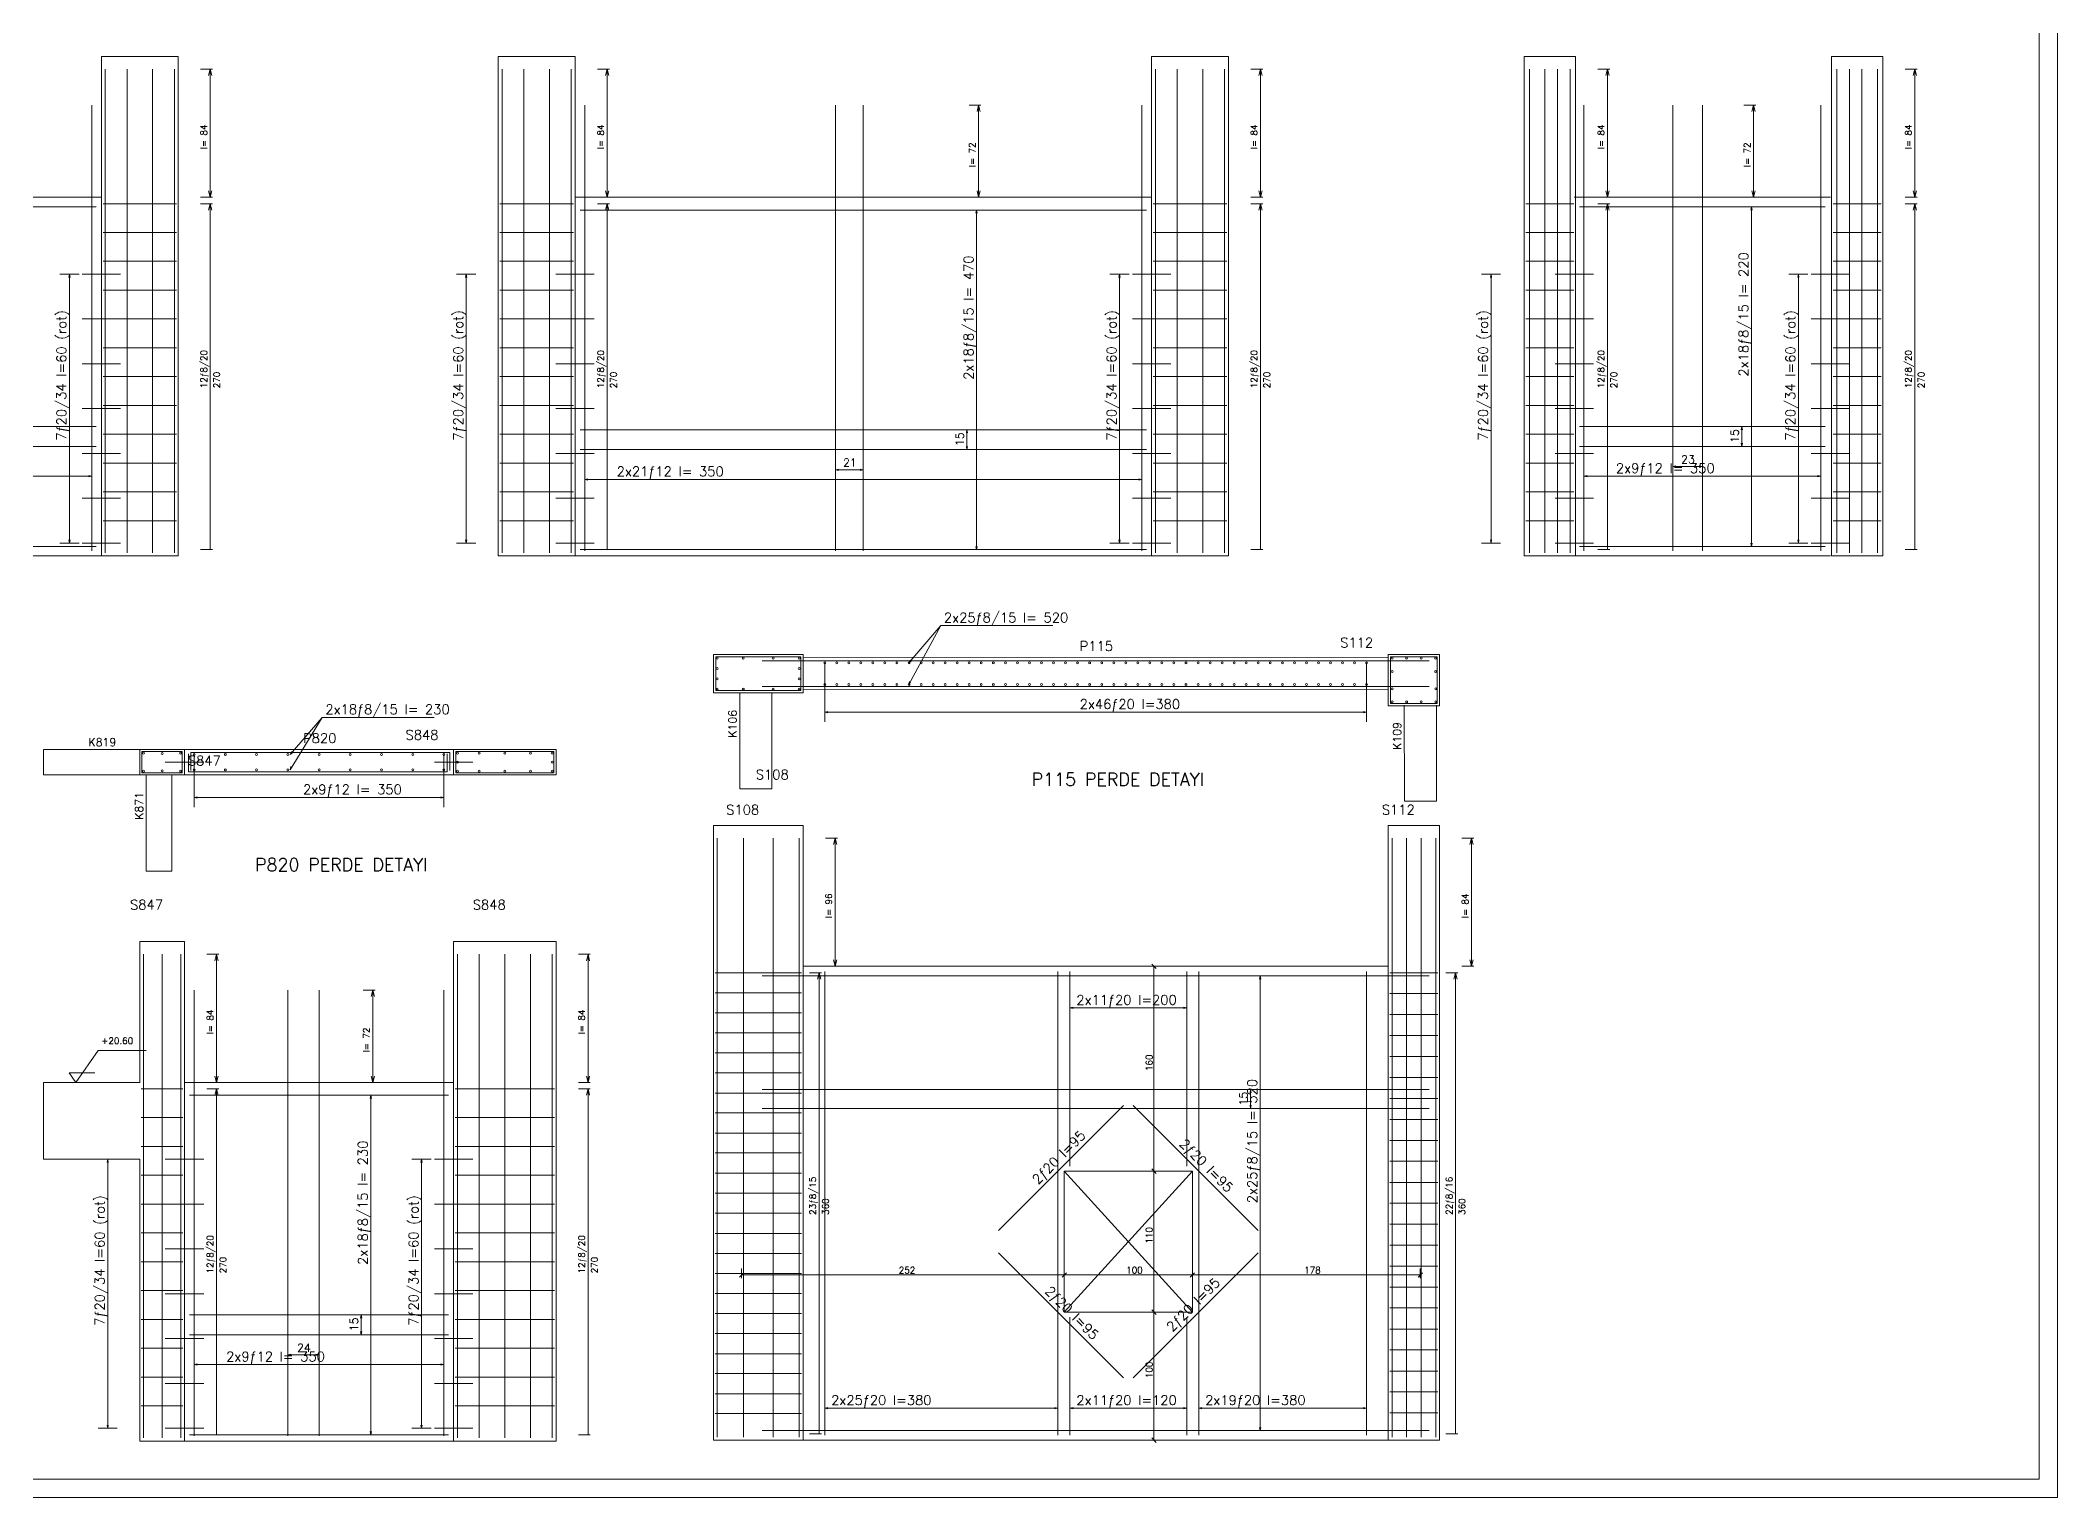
# Model space of a CAD drawing. Header units: inches. Extents: x -0.78 to 0.31, y 1.71 to 2.55.
# Drawn here: x -0.32 to 0.311, y 1.713 to 2.169 of the extents above; entities that cross this region are included whole.
import ezdxf

# ---------------------------------------------------------------- set-up
doc = ezdxf.new("R2010")
doc.units = ezdxf.units.IN
doc.header["$MEASUREMENT"] = 0
doc.linetypes.add('HIDDEN', pattern=[0.006, 0.002, -0.002, 0.002])
for name, color, linetype, lineweight in [('DONATI', 84, 'Continuous', 0), ('OLCU', 1, 'Continuous', 0), ('PENC2', 1, 'Continuous', 0), ('PENC3', 5, 'Continuous', 0), ('PENC4', 84, 'Continuous', 0), ('PENH2', 1, 'HIDDEN', 0)]:
    doc.layers.add(name, color=color, linetype=linetype, lineweight=lineweight)
doc.styles.add('RomanSTA', font='RomanSTA.ttf')

msp = doc.modelspace()

# ---------------------------------------------------------------- linework, layer by layer
at = {"layer": 'DONATI', "linetype": 'Continuous'}
for p, q in [((-0.29934, 2.15955), (-0.29934, 2.00855)), ((-0.29254, 2.15955), (-0.29254, 2.00855)), ((-0.28454, 2.15955), (-0.28454, 2.00855)), ((-0.27774, 2.15955), (-0.27774, 2.00855)), ((-0.17538, 2.15955), (-0.17538, 2.00855)), ((-0.16858, 2.15955), (-0.16858, 2.00855)), ((-0.16058, 2.15955), (-0.16058, 2.00855)), ((-0.15378, 2.15955), (-0.15378, 2.00855)), ((0.0287, 2.15955), (0.0287, 2.00855)), ((0.0355, 2.15955), (0.0355, 2.00855)), ((0.0435, 2.15955), (0.0435, 2.00855)), ((0.0503, 2.15955), (0.0503, 2.00855)), ((0.1455, 2.15955), (0.1455, 2.00855)), ((0.1503, 2.15955), (0.1503, 2.00855)), ((0.1543, 2.15955), (0.1543, 2.00855)), ((0.1583, 2.15955), (0.1583, 2.00855)), ((0.2415, 2.15955), (0.2415, 2.00855)), ((0.2455, 2.15955), (0.2455, 2.00855)), ((0.24937, 2.15955), (0.24937, 2.00855)), ((0.2543, 2.15955), (0.2543, 2.00855)), ((-0.30354, 2.14835), (-0.30354, 2.00915)), ((-0.14958, 2.14835), (-0.14958, 2.00915)), ((-0.07125, 2.14835), (-0.07125, 2.00915)), ((-0.06254, 2.14835), (-0.06254, 2.00915)), ((0.0245, 2.14835), (0.0245, 2.00915)), ((0.16254, 2.14835), (0.16254, 2.00915)), ((0.19029, 2.14835), (0.19029, 2.00915)), ((0.19954, 2.14835), (0.19954, 2.00915)), ((0.23654, 2.14835), (0.23654, 2.00915)), ((-0.30004, 2.11755), (-0.27704, 2.11755)), ((-0.17608, 2.11755), (-0.15308, 2.11755)), ((0.028, 2.11755), (0.051, 2.11755)), ((0.1444, 2.11755), (0.1594, 2.11755)), ((0.2404, 2.11755), (0.2554, 2.11755)), ((-0.47902, 2.11655), (-0.30214, 2.11655)), ((-0.15098, 2.11555), (0.0259, 2.11555)), ((0.16114, 2.11655), (0.23794, 2.11655)), ((-0.30004, 2.10855), (-0.27704, 2.10855)), ((-0.17608, 2.10855), (-0.15308, 2.10855)), ((0.028, 2.10855), (0.051, 2.10855)), ((0.1444, 2.10855), (0.1594, 2.10855)), ((0.2404, 2.10855), (0.2554, 2.10855)), ((-0.30004, 2.09955), (-0.27704, 2.09955)), ((-0.17608, 2.09955), (-0.15308, 2.09955)), ((0.028, 2.09955), (0.051, 2.09955)), ((0.1444, 2.09955), (0.1594, 2.09955)), ((0.2404, 2.09955), (0.2554, 2.09955)), ((-0.30654, 2.09555), (-0.29454, 2.09555)), ((-0.15858, 2.09555), (-0.14658, 2.09555)), ((0.0215, 2.09555), (0.0335, 2.09555)), ((0.15354, 2.09555), (0.16554, 2.09555)), ((0.23354, 2.09555), (0.24554, 2.09555)), ((-0.30004, 2.09055), (-0.27704, 2.09055)), ((-0.17608, 2.09055), (-0.15308, 2.09055)), ((0.028, 2.09055), (0.051, 2.09055)), ((0.1444, 2.09055), (0.1594, 2.09055)), ((0.2404, 2.09055), (0.2554, 2.09055)), ((-0.30654, 2.08155), (-0.29454, 2.08155)), ((-0.30004, 2.08155), (-0.27704, 2.08155)), ((-0.17608, 2.08155), (-0.15308, 2.08155)), ((-0.15858, 2.08155), (-0.14658, 2.08155)), ((0.0215, 2.08155), (0.0335, 2.08155)), ((0.028, 2.08155), (0.051, 2.08155)), ((0.1444, 2.08155), (0.1594, 2.08155)), ((0.15354, 2.08155), (0.16554, 2.08155)), ((0.23354, 2.08155), (0.24554, 2.08155)), ((0.2404, 2.08155), (0.2554, 2.08155)), ((-0.30654, 2.06755), (-0.29454, 2.06755)), ((-0.30004, 2.07255), (-0.27704, 2.07255)), ((-0.17608, 2.07255), (-0.15308, 2.07255)), ((-0.15858, 2.06755), (-0.14658, 2.06755)), ((0.0215, 2.06755), (0.0335, 2.06755)), ((0.028, 2.07255), (0.051, 2.07255)), ((0.1444, 2.07255), (0.1594, 2.07255)), ((0.15354, 2.06755), (0.16554, 2.06755)), ((0.23354, 2.06755), (0.24554, 2.06755)), ((0.2404, 2.07255), (0.2554, 2.07255)), ((-0.30004, 2.06355), (-0.27704, 2.06355)), ((-0.17608, 2.06355), (-0.15308, 2.06355)), ((0.028, 2.06355), (0.051, 2.06355)), ((0.1444, 2.06355), (0.1594, 2.06355)), ((0.2404, 2.06355), (0.2554, 2.06355)), ((-0.30004, 2.05455), (-0.27704, 2.05455)), ((-0.17608, 2.05455), (-0.15308, 2.05455)), ((0.028, 2.05455), (0.051, 2.05455)), ((0.1444, 2.05455), (0.1594, 2.05455)), ((0.2404, 2.05455), (0.2554, 2.05455)), ((-0.30654, 2.05355), (-0.29454, 2.05355)), ((-0.15858, 2.05355), (-0.14658, 2.05355)), ((0.0215, 2.05355), (0.0335, 2.05355)), ((0.15354, 2.05355), (0.16554, 2.05355)), ((0.23354, 2.05355), (0.24554, 2.05355)), ((-0.47902, 2.04795), (-0.30214, 2.04795)), ((-0.47902, 2.04175), (-0.30214, 2.04175)), ((-0.30004, 2.04555), (-0.27704, 2.04555)), ((-0.17608, 2.04555), (-0.15308, 2.04555)), ((-0.15098, 2.04695), (0.0259, 2.04695)), ((0.028, 2.04555), (0.051, 2.04555)), ((0.1444, 2.04555), (0.1594, 2.04555)), ((0.16114, 2.04795), (0.23794, 2.04795)), ((0.16114, 2.04175), (0.23794, 2.04175)), ((0.2404, 2.04555), (0.2554, 2.04555)), ((-0.30654, 2.03955), (-0.29454, 2.03955)), ((-0.30004, 2.03655), (-0.27704, 2.03655)), ((-0.17608, 2.03655), (-0.15308, 2.03655)), ((-0.15858, 2.03955), (-0.14658, 2.03955)), ((-0.15098, 2.04075), (0.0259, 2.04075)), ((0.0215, 2.03955), (0.0335, 2.03955)), ((0.028, 2.03655), (0.051, 2.03655)), ((0.1444, 2.03655), (0.1594, 2.03655)), ((0.15354, 2.03955), (0.16554, 2.03955)), ((0.23354, 2.03955), (0.24554, 2.03955)), ((0.2404, 2.03655), (0.2554, 2.03655)), ((-0.30654, 2.02555), (-0.29454, 2.02555)), ((-0.30004, 2.02755), (-0.27704, 2.02755)), ((-0.17608, 2.02755), (-0.15308, 2.02755)), ((-0.15858, 2.02555), (-0.14658, 2.02555)), ((0.0215, 2.02555), (0.0335, 2.02555)), ((0.028, 2.02755), (0.051, 2.02755)), ((0.1444, 2.02755), (0.1594, 2.02755)), ((0.15354, 2.02555), (0.16554, 2.02555)), ((0.23354, 2.02555), (0.24554, 2.02555)), ((0.2404, 2.02755), (0.2554, 2.02755)), ((-0.30004, 2.01855), (-0.27704, 2.01855)), ((-0.17608, 2.01855), (-0.15308, 2.01855)), ((0.028, 2.01855), (0.051, 2.01855)), ((0.1444, 2.01855), (0.1594, 2.01855)), ((0.2404, 2.01855), (0.2554, 2.01855)), ((-0.47902, 2.01055), (-0.30214, 2.01055)), ((-0.30654, 2.01155), (-0.29454, 2.01155)), ((-0.15858, 2.01155), (-0.14658, 2.01155)), ((0.0215, 2.01155), (0.0335, 2.01155)), ((0.15354, 2.01155), (0.16554, 2.01155)), ((0.16114, 2.01055), (0.23794, 2.01055)), ((0.23354, 2.01155), (0.24554, 2.01155)), ((-0.15098, 2.00955), (0.0259, 2.00955)), ((-0.10865, 1.96549), (-0.10866, 1.97609)), ((-0.10865, 1.96549), (-0.10866, 1.97609)), ((-0.10866, 1.97609), (-0.08207, 1.97609)), ((-0.09416, 1.97479), (0.11424, 1.97479)), ((-0.08206, 1.96549), (-0.08207, 1.97609)), ((0.10216, 1.96149), (0.10214, 1.97609)), ((0.10216, 1.96149), (0.10214, 1.97609)), ((0.10214, 1.97609), (0.11673, 1.97609)), ((0.11674, 1.96149), (0.11673, 1.97609)), ((-0.09416, 1.96679), (0.11424, 1.96679)), ((-0.10865, 1.96549), (-0.08206, 1.96549)), ((0.10216, 1.96149), (0.11674, 1.96149)), ((-0.28787, 1.94645), (-0.28787, 1.93985)), ((-0.28787, 1.94645), (-0.27529, 1.94645)), ((-0.28787, 1.94645), (-0.27529, 1.94645)), ((-0.28058, 1.94315), (-0.26858, 1.94315)), ((-0.27529, 1.94645), (-0.27529, 1.93985)), ((-0.27338, 1.94015), (-0.27338, 1.94575)), ((-0.27258, 1.94615), (-0.19174, 1.94615)), ((-0.27258, 1.94615), (-0.27258, 1.94055)), ((-0.19654, 1.94315), (-0.18454, 1.94315)), ((-0.19254, 1.94015), (-0.19254, 1.94575)), ((-0.19174, 1.94615), (-0.19174, 1.94055)), ((-0.18983, 1.94645), (-0.18983, 1.93985)), ((-0.18983, 1.94645), (-0.15925, 1.94645)), ((-0.18983, 1.94645), (-0.15925, 1.94645)), ((-0.15925, 1.94645), (-0.15925, 1.93985)), ((-0.28787, 1.93985), (-0.27529, 1.93985)), ((-0.27338, 1.94015), (-0.19254, 1.94015)), ((-0.18983, 1.93985), (-0.15925, 1.93985)), ((-0.10815, 1.91942), (-0.10815, 1.73242)), ((-0.10002, 1.91942), (-0.10002, 1.73242)), ((-0.09069, 1.91942), (-0.09069, 1.73242)), ((-0.08256, 1.91942), (-0.08256, 1.73242)), ((0.10265, 1.91942), (0.10265, 1.73242)), ((0.10718, 1.91942), (0.10718, 1.73242)), ((0.11171, 1.91942), (0.11171, 1.73242)), ((0.11625, 1.91942), (0.11625, 1.73242)), ((-0.28738, 1.88315), (-0.28738, 1.73215)), ((-0.28158, 1.88315), (-0.28158, 1.73215)), ((-0.27578, 1.88315), (-0.27578, 1.73215)), ((-0.18934, 1.88315), (-0.18934, 1.73215)), ((-0.18254, 1.88315), (-0.18254, 1.73215)), ((-0.17454, 1.88315), (-0.17454, 1.73215)), ((-0.16654, 1.88315), (-0.16654, 1.73215)), ((-0.15974, 1.88315), (-0.15974, 1.73215)), ((-0.27158, 1.87195), (-0.27158, 1.73275)), ((-0.24232, 1.87195), (-0.24232, 1.73275)), ((-0.23256, 1.87195), (-0.23256, 1.73275)), ((-0.19354, 1.87195), (-0.19354, 1.73275)), ((-0.10886, 1.87742), (-0.08185, 1.87742)), ((-0.09416, 1.87642), (0.11424, 1.87642)), ((-0.0746, 1.87782), (-0.0746, 1.73302)), ((-0.00176, 1.87782), (-0.00176, 1.73302)), ((0.002, 1.87782), (0.002, 1.81702)), ((0.03848, 1.87782), (0.03848, 1.81702)), ((0.04224, 1.87782), (0.04224, 1.73302)), ((0.09468, 1.87782), (0.09468, 1.73302)), ((0.10194, 1.87742), (0.11695, 1.87742)), ((-0.10886, 1.87112), (-0.08185, 1.87112)), ((0.10194, 1.87092), (0.11695, 1.87092)), ((-0.10886, 1.86492), (-0.08185, 1.86492)), ((0.10194, 1.86432), (0.11695, 1.86432)), ((-0.10886, 1.85862), (-0.08185, 1.85862)), ((0.10194, 1.85782), (0.11695, 1.85782)), ((-0.10886, 1.85242), (-0.08185, 1.85242)), ((0.10194, 1.85122), (0.11695, 1.85122)), ((-0.28808, 1.84115), (-0.27508, 1.84115)), ((-0.19004, 1.84115), (-0.15904, 1.84115)), ((-0.10886, 1.84612), (-0.08185, 1.84612)), ((-0.09416, 1.84092), (0.11424, 1.84092)), ((0.10194, 1.84472), (0.11695, 1.84472)), ((-0.27298, 1.83915), (-0.19214, 1.83915)), ((-0.10886, 1.83982), (-0.08185, 1.83982)), ((-0.09416, 1.83502), (0.11424, 1.83502)), ((-0.02027, 1.79692), (0.01876, 1.83592)), ((0.02173, 1.83592), (0.06076, 1.79692)), ((0.10194, 1.83812), (0.11695, 1.83812)), ((-0.28808, 1.83215), (-0.27508, 1.83215)), ((-0.19004, 1.83215), (-0.15904, 1.83215)), ((-0.10886, 1.83362), (-0.08185, 1.83362)), ((0.10194, 1.83162), (0.11695, 1.83162)), ((-0.28808, 1.82315), (-0.27508, 1.82315)), ((-0.19004, 1.82315), (-0.15904, 1.82315)), ((-0.10886, 1.82732), (-0.08185, 1.82732)), ((-0.10886, 1.82112), (-0.08185, 1.82112)), ((0.10194, 1.82502), (0.11695, 1.82502)), ((-0.28058, 1.81915), (-0.26858, 1.81915)), ((-0.19654, 1.81915), (-0.18454, 1.81915)), ((-0.10886, 1.81482), (-0.08185, 1.81482)), ((0.10194, 1.81852), (0.11695, 1.81852)), ((-0.28808, 1.81415), (-0.27508, 1.81415)), ((-0.19004, 1.81415), (-0.15904, 1.81415)), ((-0.10886, 1.80852), (-0.08185, 1.80852)), ((0.10194, 1.81192), (0.11695, 1.81192)), ((-0.28808, 1.80515), (-0.27508, 1.80515)), ((-0.28058, 1.80515), (-0.26858, 1.80515)), ((-0.19654, 1.80515), (-0.18454, 1.80515)), ((-0.19004, 1.80515), (-0.15904, 1.80515)), ((-0.10886, 1.80232), (-0.08185, 1.80232)), ((0.10194, 1.80542), (0.11695, 1.80542)), ((-0.28808, 1.79615), (-0.27508, 1.79615)), ((-0.19004, 1.79615), (-0.15904, 1.79615)), ((-0.10886, 1.79602), (-0.08185, 1.79602)), ((0.10194, 1.79892), (0.11695, 1.79892)), ((-0.28058, 1.79115), (-0.26858, 1.79115)), ((-0.19654, 1.79115), (-0.18454, 1.79115)), ((-0.10886, 1.78972), (-0.08185, 1.78972)), ((-0.02027, 1.78992), (0.01876, 1.75092)), ((0.02173, 1.75092), (0.06076, 1.78992)), ((0.10194, 1.79232), (0.11695, 1.79232)), ((-0.28808, 1.78715), (-0.27508, 1.78715)), ((-0.19004, 1.78715), (-0.15904, 1.78715)), ((-0.10886, 1.78352), (-0.08185, 1.78352)), ((0.10194, 1.78582), (0.11695, 1.78582)), ((-0.28808, 1.77815), (-0.27508, 1.77815)), ((-0.28058, 1.77715), (-0.26858, 1.77715)), ((-0.19654, 1.77715), (-0.18454, 1.77715)), ((-0.19004, 1.77815), (-0.15904, 1.77815)), ((-0.10886, 1.77722), (-0.08185, 1.77722)), ((0.10194, 1.77922), (0.11695, 1.77922)), ((-0.10886, 1.77102), (-0.08185, 1.77102)), ((0.10194, 1.77272), (0.11695, 1.77272)), ((-0.28808, 1.76915), (-0.27508, 1.76915)), ((-0.27298, 1.77055), (-0.19214, 1.77055)), ((-0.19004, 1.76915), (-0.15904, 1.76915)), ((-0.10886, 1.76472), (-0.08185, 1.76472)), ((0.002, 1.73302), (0.002, 1.76982)), ((0.03848, 1.73302), (0.03848, 1.76982)), ((0.10194, 1.76612), (0.11695, 1.76612)), ((-0.28808, 1.76015), (-0.27508, 1.76015)), ((-0.28058, 1.76315), (-0.26858, 1.76315)), ((-0.27298, 1.76435), (-0.19214, 1.76435)), ((-0.19654, 1.76315), (-0.18454, 1.76315)), ((-0.19004, 1.76015), (-0.15904, 1.76015)), ((-0.10886, 1.75842), (-0.08185, 1.75842)), ((0.10194, 1.75962), (0.11695, 1.75962)), ((-0.10886, 1.75222), (-0.08185, 1.75222)), ((0.10194, 1.75302), (0.11695, 1.75302)), ((-0.28808, 1.75115), (-0.27508, 1.75115)), ((-0.28058, 1.74915), (-0.26858, 1.74915)), ((-0.19654, 1.74915), (-0.18454, 1.74915)), ((-0.19004, 1.75115), (-0.15904, 1.75115)), ((-0.10886, 1.74592), (-0.08185, 1.74592)), ((0.10194, 1.74652), (0.11695, 1.74652)), ((-0.28808, 1.74215), (-0.27508, 1.74215)), ((-0.19004, 1.74215), (-0.15904, 1.74215)), ((-0.10886, 1.73972), (-0.08185, 1.73972)), ((0.10194, 1.73992), (0.11695, 1.73992)), ((-0.28058, 1.73515), (-0.26858, 1.73515)), ((-0.27298, 1.73315), (-0.19214, 1.73315)), ((-0.19654, 1.73515), (-0.18454, 1.73515)), ((-0.09416, 1.73442), (0.11424, 1.73442))]:
    msp.add_line(p, q, dxfattribs=at)
at = {"layer": 'DONATI'}
for centre in [(-0.10816, 1.97559), (-0.10816, 1.97239), (-0.10003, 1.97559), (-0.09069, 1.97559), (-0.08256, 1.97559), (-0.08256, 1.97239), (-0.0746, 1.97419), (-0.07084, 1.97419), (-0.06707, 1.97419), (-0.06331, 1.97419), (-0.05955, 1.97419), (-0.05579, 1.97419), (-0.05203, 1.97419), (-0.04827, 1.97419), (-0.0445, 1.97419), (-0.04074, 1.97419), (-0.03698, 1.97419), (-0.03322, 1.97419), (-0.02946, 1.97419), (-0.02569, 1.97419), (-0.02193, 1.97419), (-0.01817, 1.97419), (-0.01441, 1.97419), (-0.01065, 1.97419), (-0.00689, 1.97419), (-0.00312, 1.97419), (0.00064, 1.97419), (0.0044, 1.97419), (0.00816, 1.97419), (0.01192, 1.97419), (0.01568, 1.97419), (0.01945, 1.97419), (0.02321, 1.97419), (0.02697, 1.97419), (0.03073, 1.97419), (0.03449, 1.97419), (0.03825, 1.97419), (0.04202, 1.97419), (0.04578, 1.97419), (0.04954, 1.97419), (0.0533, 1.97419), (0.05706, 1.97419), (0.06082, 1.97419), (0.06459, 1.97419), (0.06835, 1.97419), (0.07211, 1.97419), (0.07587, 1.97419), (0.07963, 1.97419), (0.08339, 1.97419), (0.08716, 1.97419), (0.09092, 1.97419), (0.09468, 1.97419), (0.10264, 1.97559), (0.10717, 1.97559), (0.1117, 1.97559), (0.11624, 1.97559), (-0.10816, 1.96919), (-0.10815, 1.96599), (-0.10002, 1.96599), (-0.09069, 1.96599), (-0.08256, 1.96919), (-0.08256, 1.96599), (-0.0746, 1.96739), (-0.07084, 1.96739), (-0.06707, 1.96739), (-0.06331, 1.96739), (-0.05955, 1.96739), (-0.05579, 1.96739), (-0.05203, 1.96739), (-0.04827, 1.96739), (-0.0445, 1.96739), (-0.04074, 1.96739), (-0.03698, 1.96739), (-0.03322, 1.96739), (-0.02946, 1.96739), (-0.02569, 1.96739), (-0.02193, 1.96739), (-0.01817, 1.96739), (-0.01441, 1.96739), (-0.01065, 1.96739), (-0.00689, 1.96739), (-0.00312, 1.96739), (0.00064, 1.96739), (0.0044, 1.96739), (0.00816, 1.96739), (0.01192, 1.96739), (0.01568, 1.96739), (0.01945, 1.96739), (0.02321, 1.96739), (0.02697, 1.96739), (0.03073, 1.96739), (0.03449, 1.96739), (0.03825, 1.96739), (0.04202, 1.96739), (0.04578, 1.96739), (0.04954, 1.96739), (0.0533, 1.96739), (0.05706, 1.96739), (0.06082, 1.96739), (0.06459, 1.96739), (0.06835, 1.96739), (0.07211, 1.96739), (0.07587, 1.96739), (0.07963, 1.96739), (0.08339, 1.96739), (0.08716, 1.96739), (0.09092, 1.96739), (0.09468, 1.96739), (0.10264, 1.97149), (0.10265, 1.96609), (0.11624, 1.97149), (0.11625, 1.96609), (0.10265, 1.96199), (0.10718, 1.96199), (0.11171, 1.96199), (0.11625, 1.96199), (-0.28738, 1.94595), (-0.28158, 1.94585), (-0.27578, 1.94595), (-0.27158, 1.94555), (-0.27158, 1.94075), (-0.26183, 1.94555), (-0.26183, 1.94075), (-0.25207, 1.94555), (-0.25207, 1.94075), (-0.24232, 1.94555), (-0.24232, 1.94075), (-0.23256, 1.94555), (-0.23256, 1.94075), (-0.22281, 1.94555), (-0.22281, 1.94075), (-0.21305, 1.94555), (-0.21305, 1.94075), (-0.2033, 1.94555), (-0.2033, 1.94075), (-0.19354, 1.94555), (-0.19354, 1.94075), (-0.18934, 1.94595), (-0.18934, 1.94315), (-0.18254, 1.94595), (-0.17454, 1.94595), (-0.16654, 1.94595), (-0.15974, 1.94595), (-0.15974, 1.94315), (-0.28738, 1.94035), (-0.28158, 1.94045), (-0.27578, 1.94035), (-0.18934, 1.94035), (-0.18254, 1.94035), (-0.17454, 1.94035), (-0.16654, 1.94035), (-0.15974, 1.94035)]:
    msp.add_circle(centre, 0.0003, dxfattribs=at)
at = {"layer": 'OLCU', "linetype": 'Continuous'}
for p, q in [((-0.26954, 2.15955), (-0.26584, 2.15955)), ((-0.26654, 2.15955), (-0.26704, 2.15755)), ((-0.26654, 2.11955), (-0.26654, 2.15955)), ((-0.26654, 2.15955), (-0.26604, 2.15755)), ((-0.14558, 2.15955), (-0.14188, 2.15955)), ((-0.14258, 2.15955), (-0.14308, 2.15755)), ((-0.14258, 2.11955), (-0.14258, 2.15955)), ((-0.14258, 2.15955), (-0.14208, 2.15755)), ((0.0585, 2.15955), (0.0622, 2.15955)), ((0.0615, 2.15955), (0.061, 2.15755)), ((0.0615, 2.11955), (0.0615, 2.15955)), ((0.0615, 2.15955), (0.062, 2.15755)), ((0.1669, 2.15955), (0.1706, 2.15955)), ((0.1699, 2.15955), (0.1694, 2.15755)), ((0.1699, 2.11955), (0.1699, 2.15955)), ((0.1699, 2.15955), (0.1704, 2.15755)), ((0.2629, 2.15955), (0.2666, 2.15955)), ((0.2659, 2.15955), (0.2654, 2.15755)), ((0.2659, 2.11955), (0.2659, 2.15955)), ((0.2659, 2.15955), (0.2664, 2.15755)), ((-0.02953, 2.14835), (-0.02583, 2.14835)), ((-0.02653, 2.14835), (-0.02703, 2.14635)), ((-0.02653, 2.11955), (-0.02653, 2.14835)), ((-0.02653, 2.14835), (-0.02603, 2.14635)), ((0.21254, 2.14835), (0.21624, 2.14835)), ((0.21554, 2.14835), (0.21504, 2.14635)), ((0.21554, 2.11955), (0.21554, 2.14835)), ((0.21554, 2.14835), (0.21604, 2.14635)), ((-0.26954, 2.11955), (-0.26584, 2.11955)), ((-0.26954, 2.11755), (-0.26584, 2.11755)), ((-0.26654, 2.11955), (-0.26704, 2.12155)), ((-0.26654, 2.11755), (-0.26704, 2.11555)), ((-0.26654, 2.11955), (-0.26604, 2.12155)), ((-0.26654, 2.11755), (-0.26654, 2.00955)), ((-0.26654, 2.11755), (-0.26604, 2.11555)), ((-0.14558, 2.11955), (-0.14188, 2.11955)), ((-0.14558, 2.11755), (-0.14188, 2.11755)), ((-0.14258, 2.11955), (-0.14308, 2.12155)), ((-0.14258, 2.11755), (-0.14308, 2.11555)), ((-0.14258, 2.11955), (-0.14208, 2.12155)), ((-0.14258, 2.11755), (-0.14258, 2.00955)), ((-0.14258, 2.11755), (-0.14208, 2.11555)), ((-0.02653, 2.11955), (-0.02703, 2.12155)), ((-0.02653, 2.11955), (-0.02603, 2.12155)), ((0.0585, 2.11955), (0.0622, 2.11955)), ((0.0585, 2.11755), (0.0622, 2.11755)), ((0.0615, 2.11955), (0.061, 2.12155)), ((0.0615, 2.11755), (0.061, 2.11555)), ((0.0615, 2.11955), (0.062, 2.12155)), ((0.0615, 2.11755), (0.0615, 2.00955)), ((0.0615, 2.11755), (0.062, 2.11555)), ((0.1669, 2.11955), (0.1706, 2.11955)), ((0.1669, 2.11755), (0.1706, 2.11755)), ((0.1699, 2.11955), (0.1694, 2.12155)), ((0.1699, 2.11755), (0.1694, 2.11555)), ((0.1699, 2.11955), (0.1704, 2.12155)), ((0.1699, 2.11755), (0.1699, 2.00955)), ((0.1699, 2.11755), (0.1704, 2.11555)), ((0.21554, 2.11955), (0.21504, 2.12155)), ((0.21554, 2.11955), (0.21604, 2.12155)), ((0.2629, 2.11955), (0.2666, 2.11955)), ((0.2629, 2.11755), (0.2666, 2.11755)), ((0.2659, 2.11955), (0.2654, 2.12155)), ((0.2659, 2.11755), (0.2654, 2.11555)), ((0.2659, 2.11955), (0.2664, 2.12155)), ((0.2659, 2.11755), (0.2659, 2.00955)), ((0.2659, 2.11755), (0.2664, 2.11555)), ((-0.02717, 2.11555), (-0.02736, 2.11455)), ((-0.02717, 2.11555), (-0.02697, 2.11455)), ((-0.02717, 2.00955), (-0.02717, 2.11555)), ((0.2149, 2.11655), (0.2147, 2.11555)), ((0.2149, 2.11655), (0.21509, 2.11555)), ((0.2149, 2.01055), (0.2149, 2.11655)), ((-0.31354, 2.09555), (-0.30754, 2.09555)), ((-0.31054, 2.09555), (-0.31074, 2.09455)), ((-0.31054, 2.09555), (-0.31035, 2.09455)), ((-0.31054, 2.09555), (-0.31054, 2.01155)), ((-0.18958, 2.09555), (-0.18358, 2.09555)), ((-0.18658, 2.09555), (-0.18678, 2.09455)), ((-0.18658, 2.09555), (-0.18639, 2.09455)), ((-0.18658, 2.09555), (-0.18658, 2.01155)), ((0.0145, 2.09555), (0.0205, 2.09555)), ((0.0175, 2.09555), (0.0173, 2.09455)), ((0.0175, 2.09555), (0.01769, 2.09455)), ((0.0175, 2.09555), (0.0175, 2.01155)), ((0.13054, 2.09555), (0.13654, 2.09555)), ((0.13354, 2.09555), (0.13334, 2.09455)), ((0.13354, 2.09555), (0.13373, 2.09455)), ((0.13354, 2.09555), (0.13354, 2.01155)), ((0.22654, 2.09555), (0.23254, 2.09555)), ((0.22954, 2.09555), (0.22934, 2.09455)), ((0.22954, 2.09555), (0.22973, 2.09455)), ((0.22954, 2.09555), (0.22954, 2.01155)), ((-0.03017, 2.04695), (-0.03036, 2.04595)), ((-0.03017, 2.04075), (-0.03036, 2.04175)), ((-0.03017, 2.04695), (-0.02997, 2.04595)), ((-0.03017, 2.04695), (-0.03017, 2.04075)), ((-0.03017, 2.04075), (-0.02997, 2.04175)), ((0.2119, 2.04795), (0.2117, 2.04695)), ((0.2119, 2.04175), (0.2117, 2.04275)), ((0.2119, 2.04795), (0.21209, 2.04695)), ((0.2119, 2.04795), (0.2119, 2.04175)), ((0.2119, 2.04175), (0.21209, 2.04275)), ((0.19029, 2.03545), (0.19127, 2.03565)), ((0.19029, 2.03545), (0.19127, 2.03525)), ((0.19029, 2.03545), (0.19954, 2.03545)), ((0.19954, 2.03545), (0.19856, 2.03565)), ((0.19954, 2.03545), (0.19856, 2.03525)), ((-0.47762, 2.03245), (-0.30354, 2.03245)), ((-0.30354, 2.03245), (-0.30452, 2.03265)), ((-0.30354, 2.03245), (-0.30452, 2.03225)), ((-0.14958, 2.03145), (-0.1486, 2.03165)), ((-0.14958, 2.03145), (-0.1486, 2.03125)), ((-0.14958, 2.03145), (0.0245, 2.03145)), ((-0.07125, 2.03445), (-0.07026, 2.03465)), ((-0.07125, 2.03445), (-0.07026, 2.03425)), ((-0.07125, 2.03445), (-0.06254, 2.03445)), ((-0.06254, 2.03445), (-0.06352, 2.03465)), ((-0.06254, 2.03445), (-0.06352, 2.03425)), ((0.0245, 2.03145), (0.02352, 2.03165)), ((0.0245, 2.03145), (0.02352, 2.03125)), ((0.16254, 2.03245), (0.16352, 2.03265)), ((0.16254, 2.03245), (0.16352, 2.03225)), ((0.16254, 2.03245), (0.23654, 2.03245)), ((0.23654, 2.03245), (0.23556, 2.03265)), ((0.23654, 2.03245), (0.23556, 2.03225)), ((-0.31354, 2.01155), (-0.30754, 2.01155)), ((-0.31054, 2.01155), (-0.31074, 2.01255)), ((-0.31054, 2.01155), (-0.31035, 2.01255)), ((-0.18958, 2.01155), (-0.18358, 2.01155)), ((-0.18658, 2.01155), (-0.18678, 2.01255)), ((-0.18658, 2.01155), (-0.18639, 2.01255)), ((-0.02717, 2.00955), (-0.02736, 2.01055)), ((-0.02717, 2.00955), (-0.02697, 2.01055)), ((0.0145, 2.01155), (0.0205, 2.01155)), ((0.0175, 2.01155), (0.0173, 2.01255)), ((0.0175, 2.01155), (0.01769, 2.01255)), ((0.13054, 2.01155), (0.13654, 2.01155)), ((0.13354, 2.01155), (0.13334, 2.01255)), ((0.13354, 2.01155), (0.13373, 2.01255)), ((0.2149, 2.01055), (0.2147, 2.01155)), ((0.2149, 2.01055), (0.21509, 2.01155)), ((0.22654, 2.01155), (0.23254, 2.01155)), ((0.22954, 2.01155), (0.22934, 2.01255)), ((0.22954, 2.01155), (0.22973, 2.01255)), ((-0.26954, 2.00955), (-0.26584, 2.00955)), ((-0.14558, 2.00955), (-0.14188, 2.00955)), ((0.0585, 2.00955), (0.0622, 2.00955)), ((0.1669, 2.00955), (0.1706, 2.00955)), ((0.2629, 2.00955), (0.2666, 2.00955)), ((-0.04836, 1.97419), (-0.03836, 1.98579)), ((-0.04836, 1.96739), (-0.03836, 1.98579)), ((-0.03836, 1.98579), (-0.00336, 1.98579)), ((-0.0746, 1.97419), (-0.0746, 1.95579)), ((0.09468, 1.97419), (0.09468, 1.95579)), ((-0.24158, 1.94555), (-0.23158, 1.95715)), ((-0.24158, 1.94075), (-0.23158, 1.95715)), ((-0.23158, 1.95715), (-0.19658, 1.95715)), ((-0.0746, 1.95879), (0.09468, 1.95879)), ((-0.27158, 1.94555), (-0.27158, 1.92915)), ((-0.24158, 1.94555), (-0.24103, 1.94645)), ((-0.24158, 1.94555), (-0.24075, 1.94615)), ((-0.24158, 1.94075), (-0.24137, 1.94175)), ((-0.24158, 1.94075), (-0.24101, 1.94165)), ((-0.19354, 1.94555), (-0.19354, 1.92915)), ((-0.27158, 1.93215), (-0.2706, 1.93235)), ((-0.27158, 1.93215), (-0.2706, 1.93195)), ((-0.27158, 1.93215), (-0.19354, 1.93215)), ((-0.19354, 1.93215), (-0.19452, 1.93235)), ((-0.19354, 1.93215), (-0.19452, 1.93195)), ((-0.07435, 1.91942), (-0.07065, 1.91942)), ((-0.07135, 1.91942), (-0.07185, 1.91742)), ((-0.07135, 1.87942), (-0.07135, 1.91942)), ((-0.07135, 1.91942), (-0.07085, 1.91742)), ((0.12445, 1.91942), (0.12815, 1.91942)), ((0.12745, 1.91942), (0.12695, 1.91742)), ((0.12745, 1.87942), (0.12745, 1.91942)), ((0.12745, 1.91942), (0.12795, 1.91742)), ((-0.26758, 1.88315), (-0.26388, 1.88315)), ((-0.26458, 1.88315), (-0.26508, 1.88115)), ((-0.26458, 1.84315), (-0.26458, 1.88315)), ((-0.26458, 1.88315), (-0.26408, 1.88115)), ((-0.15154, 1.88315), (-0.14784, 1.88315)), ((-0.14854, 1.88315), (-0.14904, 1.88115)), ((-0.14854, 1.84315), (-0.14854, 1.88315)), ((-0.14854, 1.88315), (-0.14804, 1.88115)), ((-0.07435, 1.87942), (-0.07065, 1.87942)), ((-0.07135, 1.87942), (-0.07185, 1.88142)), ((-0.07135, 1.87942), (-0.07085, 1.88142)), ((0.02924, 1.87942), (0.02624, 1.87942)), ((0.02895, 1.87872), (0.02753, 1.88012)), ((0.02824, 1.81542), (0.02824, 1.87942)), ((0.12445, 1.87942), (0.12815, 1.87942)), ((0.12745, 1.87942), (0.12695, 1.88142)), ((0.12745, 1.87942), (0.12795, 1.88142)), ((-0.21875, 1.87195), (-0.21505, 1.87195)), ((-0.21575, 1.87195), (-0.21625, 1.86995)), ((-0.21575, 1.84315), (-0.21575, 1.87195)), ((-0.21575, 1.87195), (-0.21525, 1.86995)), ((-0.07935, 1.87742), (-0.07565, 1.87742)), ((-0.07635, 1.87742), (-0.07685, 1.87542)), ((-0.07635, 1.87742), (-0.07635, 1.73342)), ((-0.07635, 1.87742), (-0.07585, 1.87542)), ((0.06144, 1.73442), (0.06144, 1.87642)), ((0.11945, 1.87742), (0.12315, 1.87742)), ((0.12245, 1.87742), (0.12195, 1.87542)), ((0.12245, 1.87742), (0.12245, 1.73342)), ((0.12245, 1.87742), (0.12295, 1.87542)), ((0.002, 1.86642), (0.03848, 1.86642)), ((-0.26758, 1.84315), (-0.26388, 1.84315)), ((-0.26758, 1.84115), (-0.26388, 1.84115)), ((-0.26458, 1.84315), (-0.26508, 1.84515)), ((-0.26458, 1.84115), (-0.26508, 1.83915)), ((-0.26458, 1.84315), (-0.26408, 1.84515)), ((-0.26458, 1.84115), (-0.26458, 1.73315)), ((-0.26458, 1.84115), (-0.26408, 1.83915)), ((-0.21575, 1.84315), (-0.21625, 1.84515)), ((-0.21575, 1.84315), (-0.21525, 1.84515)), ((-0.15154, 1.84315), (-0.14784, 1.84315)), ((-0.15154, 1.84115), (-0.14784, 1.84115)), ((-0.14854, 1.84315), (-0.14904, 1.84515)), ((-0.14854, 1.84115), (-0.14904, 1.83915)), ((-0.14854, 1.84315), (-0.14804, 1.84515)), ((-0.14854, 1.84115), (-0.14854, 1.73315)), ((-0.14854, 1.84115), (-0.14804, 1.83915)), ((0.05844, 1.84092), (0.05844, 1.83502)), ((-0.21639, 1.83915), (-0.21659, 1.83815)), ((-0.21639, 1.83915), (-0.2162, 1.83815)), ((-0.21639, 1.73315), (-0.21639, 1.83915)), ((-0.30158, 1.81915), (-0.29558, 1.81915)), ((-0.29858, 1.81915), (-0.29878, 1.81815)), ((-0.29858, 1.81915), (-0.29839, 1.81815)), ((-0.29858, 1.81915), (-0.29858, 1.73515)), ((-0.20354, 1.81915), (-0.19754, 1.81915)), ((-0.20054, 1.81915), (-0.20074, 1.81815)), ((-0.20054, 1.81915), (-0.20035, 1.81815)), ((-0.20054, 1.81915), (-0.20054, 1.73515)), ((0.02924, 1.81542), (0.02624, 1.81542)), ((0.02895, 1.81472), (0.02753, 1.81612)), ((0.02824, 1.77142), (0.02824, 1.81542)), ((-0.10126, 1.78232), (-0.09985, 1.78372)), ((-0.10056, 1.78202), (-0.10056, 1.78502)), ((-0.00046, 1.78232), (0.00095, 1.78372)), ((0.00024, 1.78202), (0.00024, 1.78502)), ((0.03954, 1.78232), (0.04095, 1.78372)), ((0.04024, 1.78202), (0.04024, 1.78502)), ((0.11074, 1.78232), (0.11215, 1.78372)), ((0.11144, 1.78202), (0.11144, 1.78502)), ((-0.10056, 1.78302), (0.00024, 1.78302)), ((0.00024, 1.78302), (0.04024, 1.78302)), ((0.04024, 1.78302), (0.11144, 1.78302)), ((0.02924, 1.77142), (0.02624, 1.77142)), ((0.02895, 1.77072), (0.02753, 1.77212)), ((0.02824, 1.73142), (0.02824, 1.77142)), ((-0.21939, 1.77055), (-0.21959, 1.76955)), ((-0.21939, 1.76435), (-0.21959, 1.76535)), ((-0.21939, 1.77055), (-0.2192, 1.76955)), ((-0.21939, 1.77055), (-0.21939, 1.76435)), ((-0.21939, 1.76435), (-0.2192, 1.76535)), ((-0.24232, 1.75805), (-0.24134, 1.75825)), ((-0.23256, 1.75805), (-0.23354, 1.75825)), ((-0.27158, 1.75505), (-0.2706, 1.75525)), ((-0.27158, 1.75505), (-0.2706, 1.75485)), ((-0.27158, 1.75505), (-0.19354, 1.75505)), ((-0.24232, 1.75805), (-0.24134, 1.75785)), ((-0.24232, 1.75805), (-0.23256, 1.75805)), ((-0.23256, 1.75805), (-0.23354, 1.75785)), ((-0.19354, 1.75505), (-0.19452, 1.75525)), ((-0.19354, 1.75505), (-0.19452, 1.75485)), ((-0.0746, 1.74142), (-0.00176, 1.74142)), ((0.002, 1.74142), (0.03848, 1.74142)), ((0.04224, 1.74142), (0.09468, 1.74142)), ((-0.30158, 1.73515), (-0.29558, 1.73515)), ((-0.29858, 1.73515), (-0.29878, 1.73615)), ((-0.29858, 1.73515), (-0.29839, 1.73615)), ((-0.26758, 1.73315), (-0.26388, 1.73315)), ((-0.21639, 1.73315), (-0.21659, 1.73415)), ((-0.21639, 1.73315), (-0.2162, 1.73415)), ((-0.20354, 1.73515), (-0.19754, 1.73515)), ((-0.20054, 1.73515), (-0.20074, 1.73615)), ((-0.20054, 1.73515), (-0.20035, 1.73615)), ((-0.15154, 1.73315), (-0.14784, 1.73315)), ((-0.07935, 1.73342), (-0.07565, 1.73342)), ((0.11945, 1.73342), (0.12315, 1.73342)), ((0.02924, 1.73142), (0.02624, 1.73142)), ((0.02895, 1.73072), (0.02753, 1.73212))]:
    msp.add_line(p, q, dxfattribs=at)
at = {"layer": 'PENC2', "linetype": 'Continuous'}
for p, q in [((-0.04836, 1.97419), (-0.0478, 1.97499)), ((-0.04836, 1.97419), (-0.04753, 1.97479)), ((-0.04836, 1.96739), (-0.04814, 1.96839)), ((-0.04836, 1.96739), (-0.04779, 1.96819)), ((-0.10113, 1.93479), (-0.10115, 1.96479)), ((-0.09113, 1.93479), (-0.09115, 1.96479)), ((0.10647, 1.93099), (0.10645, 1.96099)), ((0.11647, 1.93099), (0.11645, 1.96099)), ((-0.0746, 1.95879), (-0.07362, 1.95899)), ((-0.0746, 1.95879), (-0.07362, 1.95859)), ((0.09468, 1.95879), (0.0937, 1.95899)), ((0.09468, 1.95879), (0.0937, 1.95859)), ((-0.31858, 1.94715), (-0.28858, 1.94715)), ((-0.31858, 1.93915), (-0.28858, 1.93915)), ((-0.28654, 1.93915), (-0.28654, 1.90915)), ((-0.27854, 1.93915), (-0.27854, 1.90915)), ((0.06144, 1.87642), (0.06125, 1.87542)), ((0.06144, 1.87642), (0.06164, 1.87542)), ((0.002, 1.86642), (0.00298, 1.86662)), ((0.002, 1.86642), (0.00298, 1.86622)), ((0.03848, 1.86642), (0.0375, 1.86662)), ((0.03848, 1.86642), (0.0375, 1.86622)), ((-0.30158, 1.85315), (-0.30858, 1.84315)), ((-0.30158, 1.85315), (-0.28658, 1.85315)), ((-0.30258, 1.84615), (-0.31058, 1.84615)), ((-0.31058, 1.84615), (-0.30858, 1.84315)), ((0.05844, 1.84092), (0.05825, 1.83992)), ((0.05844, 1.84092), (0.05864, 1.83992)), ((0.05844, 1.83502), (0.05825, 1.83602)), ((0.05844, 1.83502), (0.05864, 1.83602)), ((0.00024, 1.81542), (0.04024, 1.77142)), ((0.00024, 1.77142), (0.04024, 1.81542)), ((-0.0746, 1.74142), (-0.07362, 1.74162)), ((-0.0746, 1.74142), (-0.07362, 1.74122)), ((-0.00176, 1.74142), (-0.00274, 1.74162)), ((-0.00176, 1.74142), (-0.00274, 1.74122)), ((0.002, 1.74142), (0.00298, 1.74162)), ((0.002, 1.74142), (0.00298, 1.74122)), ((0.03848, 1.74142), (0.0375, 1.74162)), ((0.03848, 1.74142), (0.0375, 1.74122)), ((0.04224, 1.74142), (0.04322, 1.74162)), ((0.04224, 1.74142), (0.04322, 1.74122)), ((0.09468, 1.74142), (0.0937, 1.74162)), ((0.09468, 1.74142), (0.0937, 1.74122)), ((0.06144, 1.73442), (0.06125, 1.73542)), ((0.06144, 1.73442), (0.06164, 1.73542))]:
    msp.add_line(p, q, dxfattribs=at)
at = {"layer": 'PENC3', "linetype": 'Continuous'}
for p, q in [((-0.30054, 2.16355), (-0.30054, 2.11955)), ((-0.27654, 2.16355), (-0.27654, 2.11955)), ((-0.17658, 2.16355), (-0.17658, 2.11955)), ((-0.15258, 2.16355), (-0.15258, 2.11955)), ((0.0275, 2.16355), (0.0275, 2.11955)), ((0.0515, 2.16355), (0.0515, 2.11955)), ((0.1439, 2.16355), (0.1439, 2.11955)), ((0.1599, 2.16355), (0.1599, 2.11955)), ((0.2399, 2.16355), (0.2399, 2.11955)), ((0.2559, 2.16355), (0.2559, 2.11955)), ((-0.48062, 2.11955), (-0.30054, 2.11955)), ((-0.30054, 2.11955), (-0.30054, 2.00755)), ((-0.27654, 2.11955), (-0.27654, 2.11955)), ((-0.27654, 2.11955), (-0.27654, 2.11955)), ((-0.27654, 2.11955), (-0.27654, 2.00755)), ((-0.17658, 2.11955), (-0.17658, 2.00755)), ((-0.15258, 2.11955), (-0.15258, 2.11955)), ((-0.15258, 2.11955), (-0.15258, 2.11955)), ((-0.15258, 2.11955), (-0.15258, 2.00755)), ((-0.15258, 2.11955), (0.0275, 2.11955)), ((0.0275, 2.11955), (0.0275, 2.00755)), ((0.0515, 2.11955), (0.0515, 2.11955)), ((0.0515, 2.11955), (0.0515, 2.11955)), ((0.0515, 2.11955), (0.0515, 2.00755)), ((0.1439, 2.11955), (0.1439, 2.00755)), ((0.15954, 2.11955), (0.23954, 2.11955)), ((0.1599, 2.11955), (0.1599, 2.11955)), ((0.1599, 2.11955), (0.1599, 2.11955)), ((0.1599, 2.11955), (0.1599, 2.00755)), ((0.2399, 2.11955), (0.2399, 2.00755)), ((0.2559, 2.11955), (0.2559, 2.11955)), ((0.2559, 2.11955), (0.2559, 2.11955)), ((0.2559, 2.11955), (0.2559, 2.00755)), ((-0.48062, 2.00755), (-0.30054, 2.00755)), ((-0.30054, 2.00755), (-0.27654, 2.00755)), ((-0.17658, 2.00755), (-0.15258, 2.00755)), ((-0.15258, 2.00755), (0.0275, 2.00755)), ((0.0275, 2.00755), (0.0515, 2.00755)), ((0.1439, 2.00755), (0.1599, 2.00755)), ((0.15954, 2.00755), (0.23954, 2.00755)), ((0.2399, 2.00755), (0.2559, 2.00755)), ((-0.10935, 1.96479), (-0.10936, 1.97679)), ((-0.10936, 1.97679), (-0.08136, 1.97679)), ((-0.08135, 1.96479), (-0.08136, 1.97679)), ((-0.08136, 1.97579), (0.10144, 1.97599)), ((0.10145, 1.96079), (0.10144, 1.97679)), ((0.10144, 1.97679), (0.11744, 1.97679)), ((0.11745, 1.96079), (0.11744, 1.97679)), ((-0.10935, 1.96479), (-0.08135, 1.96479)), ((-0.08135, 1.96579), (0.10145, 1.96599)), ((0.10145, 1.96079), (0.11745, 1.96079)), ((-0.28858, 1.94715), (-0.28858, 1.93915)), ((-0.28858, 1.94715), (-0.27458, 1.94715)), ((-0.27458, 1.94715), (-0.19054, 1.94715)), ((-0.27458, 1.94715), (-0.27458, 1.93915)), ((-0.19054, 1.94715), (-0.19054, 1.93915)), ((-0.19054, 1.94715), (-0.15854, 1.94715)), ((-0.15854, 1.94715), (-0.15854, 1.93915)), ((-0.28858, 1.93915), (-0.27458, 1.93915)), ((-0.27458, 1.93915), (-0.19054, 1.93915)), ((-0.19054, 1.93915), (-0.15854, 1.93915)), ((-0.10935, 1.92342), (-0.10935, 1.87942)), ((-0.08135, 1.92342), (-0.08135, 1.87942)), ((0.10145, 1.92342), (0.10145, 1.87942)), ((0.11745, 1.92342), (0.11745, 1.87942)), ((-0.28858, 1.88715), (-0.28858, 1.84315)), ((-0.27458, 1.88715), (-0.27458, 1.84315)), ((-0.19054, 1.88715), (-0.19054, 1.84315)), ((-0.15854, 1.88715), (-0.15854, 1.84315)), ((-0.10936, 1.87942), (-0.10936, 1.73142)), ((-0.08136, 1.87942), (0.10144, 1.87942)), ((-0.08135, 1.87942), (-0.08135, 1.87942)), ((-0.08135, 1.87942), (-0.08135, 1.87942)), ((-0.08135, 1.87942), (-0.08135, 1.73142)), ((0.10144, 1.87942), (0.10144, 1.73142)), ((0.11745, 1.87942), (0.11745, 1.87942)), ((0.11745, 1.87942), (0.11745, 1.87942)), ((0.11745, 1.87942), (0.11745, 1.73142)), ((-0.31858, 1.84315), (-0.28858, 1.84315)), ((-0.27458, 1.84315), (-0.27458, 1.84315)), ((-0.27458, 1.84315), (-0.27458, 1.84315)), ((-0.27458, 1.84315), (-0.27458, 1.73115)), ((-0.27458, 1.84315), (-0.19054, 1.84315)), ((-0.19054, 1.84315), (-0.19054, 1.73115)), ((-0.15854, 1.84315), (-0.15854, 1.84315)), ((-0.15854, 1.84315), (-0.15854, 1.84315)), ((-0.15854, 1.84315), (-0.15854, 1.73115)), ((-0.31858, 1.81915), (-0.28858, 1.81915)), ((-0.28858, 1.81915), (-0.28858, 1.73115)), ((0.00024, 1.81542), (0.04024, 1.81542)), ((0.00024, 1.81542), (0.00024, 1.77142)), ((0.04024, 1.81542), (0.04024, 1.77142)), ((0.00024, 1.77142), (0.04024, 1.77142)), ((-0.28858, 1.73115), (-0.27458, 1.73115)), ((-0.27458, 1.73115), (-0.19054, 1.73115)), ((-0.19054, 1.73115), (-0.15854, 1.73115)), ((-0.10936, 1.73142), (-0.08135, 1.73142)), ((-0.08136, 1.73142), (0.10144, 1.73142)), ((0.10144, 1.73142), (0.11745, 1.73142))]:
    msp.add_line(p, q, dxfattribs=at)
at = {"layer": 'PENC3'}
for points in [[(0.31053, 2.55087), (0.31053, 1.71349), (-0.74816, 1.71349), (-0.74816, 2.55087)], [(0.30475, 2.54509), (0.30475, 1.71927), (-0.74238, 1.71927), (-0.74238, 2.54509)]]:
    msp.add_lwpolyline(points, close=True, dxfattribs=at)
at = {"layer": 'PENH2', "linetype": 'HIDDEN'}
for p, q in [((-0.30054, 2.16355), (-0.27654, 2.16355)), ((-0.17658, 2.16355), (-0.15258, 2.16355)), ((0.0275, 2.16355), (0.0515, 2.16355)), ((0.1439, 2.16355), (0.1599, 2.16355)), ((0.2399, 2.16355), (0.2559, 2.16355)), ((-0.31858, 1.94715), (-0.31858, 1.93915)), ((-0.10113, 1.93479), (-0.09113, 1.93479)), ((0.10647, 1.93099), (0.11647, 1.93099)), ((-0.10935, 1.92342), (-0.08135, 1.92342)), ((0.10145, 1.92342), (0.11745, 1.92342)), ((-0.27854, 1.90915), (-0.28654, 1.90915)), ((-0.28858, 1.88715), (-0.27458, 1.88715)), ((-0.19054, 1.88715), (-0.15854, 1.88715)), ((-0.31858, 1.84315), (-0.31858, 1.81915))]:
    msp.add_line(p, q, dxfattribs=at)

# ---------------------------------------------------------------- texts
at = {"layer": 'OLCU', "style": 'RomanSTA'}
for s, height, p in [('l= 84', 0.002, (-0.26754, 2.13455)), ('l= 84', 0.002, (-0.14358, 2.13455)), ('l= 72', 0.002, (-0.02753, 2.12895)), ('l= 84', 0.002, (0.0605, 2.13455)), ('l= 84', 0.002, (0.1689, 2.13455)), ('l= 72', 0.002, (0.21454, 2.12895)), ('l= 84', 0.002, (0.2649, 2.13455)), (' 12ƒ8/20', 0.002, (-0.26754, 2.05855)), (' 12ƒ8/20', 0.002, (-0.14358, 2.05855)), (' 12ƒ8/20', 0.002, (0.0605, 2.05855)), (' 12ƒ8/20', 0.002, (0.1689, 2.05855)), (' 12ƒ8/20', 0.002, (0.2649, 2.05855)), (' 270', 0.002, (-0.26354, 2.05855)), (' 270', 0.002, (-0.13958, 2.05855)), (' 270', 0.002, (0.0645, 2.05855)), (' 270', 0.002, (0.1729, 2.05855)), (' 270', 0.002, (0.2689, 2.05855)), ('15', 0.0025, (-0.03117, 2.04185)), ('15', 0.0025, (0.2109, 2.04285)), ('l= 96', 0.002, (-0.07235, 1.89442)), ('l= 84', 0.002, (0.12645, 1.89442)), ('l= 84', 0.002, (-0.26558, 1.85815)), ('l= 84', 0.002, (-0.14954, 1.85815)), ('l= 72', 0.002, (-0.21675, 1.85255)), ('15', 0.0025, (0.05744, 1.83592)), (' 23ƒ8/15', 0.002, (-0.07735, 1.80042)), (' 22ƒ8/16', 0.002, (0.12145, 1.80042)), (' 360', 0.002, (-0.07335, 1.80042)), (' 360', 0.002, (0.12545, 1.80042)), (' 12ƒ8/20', 0.002, (-0.26558, 1.78215)), (' 12ƒ8/20', 0.002, (-0.14954, 1.78215)), (' 270', 0.002, (-0.26158, 1.78215)), (' 270', 0.002, (-0.14554, 1.78215)), ('15', 0.0025, (-0.22039, 1.76545))]:
    msp.add_text(s, height=height, rotation=90.00123, dxfattribs=at).set_placement(p)
for s, p in [('21', (-0.06889, 2.03545)), ('23', (0.19291, 2.03645)), ('24', (-0.23944, 1.75905))]:
    msp.add_text(s, height=0.0025, dxfattribs=at).set_placement(p)
at = {"layer": 'PENC2', "style": 'RomanSTA'}
msp.add_text('+20.60', height=0.002, dxfattribs=at).set_placement((-0.30058, 1.85515))
at = {"layer": 'PENC3', "style": 'RomanSTA'}
for s, height, rotation, p in [('2x18ƒ8/15 l= 470', 0.003, 90.00123, (-0.02817, 2.06255)), ('2x18ƒ8/15 l= 220', 0.003, 90.00123, (0.2139, 2.06355)), ('7ƒ20/34 l=60 (rot)', 0.003, 90.00123, (-0.31154, 2.04355)), ('7ƒ20/34 l=60 (rot)', 0.003, 90.00123, (-0.18758, 2.04355)), ('7ƒ20/34 l=60 (rot)', 0.003, 90.00123, (0.0165, 2.04355)), ('7ƒ20/34 l=60 (rot)', 0.003, 90.00123, (0.13254, 2.04355)), ('7ƒ20/34 l=60 (rot)', 0.003, 90.00123, (0.22854, 2.04355)), ('K106', 0.0025, 90.04678, (-0.10214, 1.95079)), ('K109', 0.0025, 90.04678, (0.10546, 1.94699)), ('K819', 0.0025, 0.00531, (-0.30458, 1.94815)), ('K871', 0.0025, 90.00123, (-0.28754, 1.92515)), ('160', 0.002, 90.00123, (0.02774, 1.84672)), ('2x25ƒ8/15 l= 520', 0.003, 90.00123, (0.06044, 1.80542)), ('2ƒ20 l=95', 0.003, 45.00061, (-0.00802, 1.81112)), ('2x18ƒ8/15 l= 230', 0.003, 90.00123, (-0.21739, 1.78615)), ('2ƒ20 l=95', 0.003, 315.00428, (0.03598, 1.82372)), ('7ƒ20/34 l=60 (rot)', 0.003, 90.00123, (-0.29958, 1.76715)), ('7ƒ20/34 l=60 (rot)', 0.003, 90.00123, (-0.20154, 1.76715)), ('110', 0.002, 90.00123, (0.02774, 1.79282)), ('2ƒ20 l=95', 0.003, 315.00428, (-0.00602, 1.77772)), ('2ƒ20 l=95', 0.003, 45.00061, (0.03398, 1.76512)), ('100', 0.002, 90.00123, (0.02774, 1.75082))]:
    msp.add_text(s, height=height, rotation=rotation, dxfattribs=at).set_placement(p)
for s, height, p in [('2x21ƒ12 l= 350', 0.003, (-0.13958, 2.03245)), ('2x9ƒ12 l= 350', 0.003, (0.17254, 2.03345)), ('2x25ƒ8/15 l= 520', 0.003, (-0.03736, 1.98679)), ('P115', 0.003, (0.00504, 1.97789)), ('S112', 0.003, (0.08644, 1.97899)), ('2x18ƒ8/15 l= 230', 0.003, (-0.23058, 1.95815)), ('2x46ƒ20 l=380', 0.003, (0.00504, 1.95979)), ('P820', 0.003, (-0.23756, 1.94915)), ('S848', 0.003, (-0.20554, 1.95015)), ('S847', 0.003, (-0.27354, 1.94215)), ('2x9ƒ12 l= 350', 0.003, (-0.23756, 1.93315)), ('S108', 0.003, (-0.09613, 1.93779)), ('S108', 0.003, (-0.10536, 1.9268)), ('S112', 0.003, (0.09944, 1.9268)), ('S847', 0.003, (-0.29158, 1.89715)), ('S848', 0.003, (-0.18454, 1.89715)), ('2x11ƒ20 l=200', 0.003, (0.004, 1.86742)), ('252', 0.002, (-0.05145, 1.78352)), ('100', 0.002, (0.01959, 1.78352)), ('178', 0.002, (0.07519, 1.78352)), ('2x9ƒ12 l= 350', 0.003, (-0.26158, 1.75605)), ('2x25ƒ20 l=380', 0.003, (-0.0726, 1.74242)), ('2x11ƒ20 l=120', 0.003, (0.004, 1.74242)), ('2x19ƒ20 l=380', 0.003, (0.04424, 1.74242))]:
    msp.add_text(s, height=height, dxfattribs=at).set_placement(p)
at = {"layer": 'PENC4', "style": 'RomanSTA'}
for s, p in [('P115 PERDE DETAYI', (-0.00996, 1.93579)), ('P820 PERDE DETAYI', (-0.25256, 1.90915))]:
    msp.add_text(s, height=0.004, dxfattribs=at).set_placement(p)

doc.saveas('drawing.dxf')
